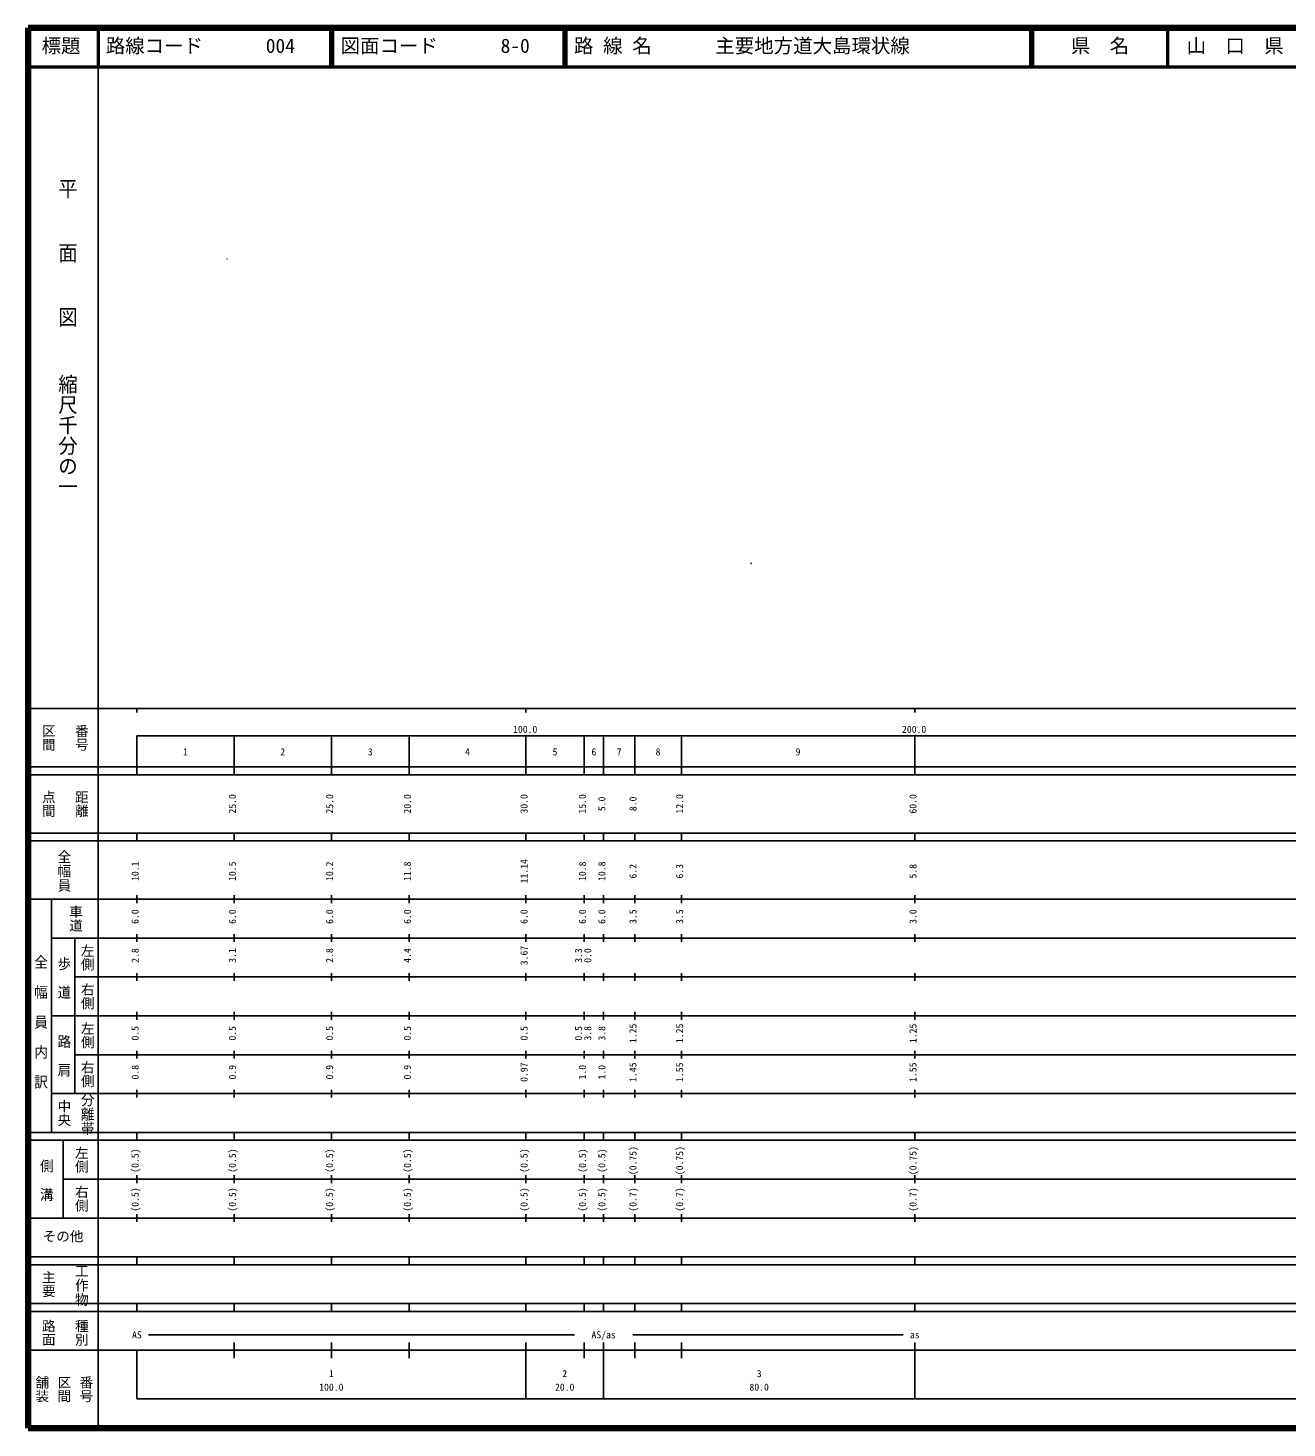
# Model space of a CAD drawing. Units: millimetres on the paper, with parts at other scales. Extents: x 40 to 680, y 20 to 380.
# Drawn here: x 40 to 363.7, y 20 to 380 of the extents above; entities that cross this region are included whole.
import ezdxf
from ezdxf.enums import TextEntityAlignment as Align

# ---------------------------------------------------------------- set-up
doc = ezdxf.new("R2010")
doc.units = ezdxf.units.MM
for name, color, linetype, lineweight in [('M-OTRS', 6, 'Continuous', 25), ('M-TTL', 2, 'Continuous', 140), ('M-TTL-BAND', 7, 'Continuous', 25), ('M-TTL-LINE', 7, 'Continuous', 50)]:
    doc.layers.add(name, color=color, linetype=linetype, lineweight=lineweight)
doc.layers.add('M-TTL-TXT', color=7, linetype='Continuous')
doc.styles.add('@ＭＳ ゴシック', font='')
doc.styles.add('ＭＳ ゴシック', font='')
doc.styles.get('@ＭＳ ゴシック').set_extended_font_data('@MS Gothic')
doc.styles.get('ＭＳ ゴシック').set_extended_font_data('MS Gothic')

msp = doc.modelspace()

# ---------------------------------------------------------------- linework, layer by layer
at = {"layer": 'M-OTRS'}
for centre, radius in [((91.161, 320.643), 0.0313), ((91.161, 320.643), 0.025), ((91.161, 320.643), 0.0188), ((91.161, 320.643), 0.0125), ((91.161, 320.643), 0.0063), ((225.924, 242.317), 0.0313), ((225.924, 242.317), 0.025), ((225.924, 242.317), 0.0188), ((225.924, 242.317), 0.0125), ((225.924, 242.317), 0.0063)]:
    msp.add_circle(centre, radius, dxfattribs=at)
at = {"layer": 'M-TTL'}
for p, q in [((40, 380), (40, 20)), ((680, 380), (40, 380)), ((40, 20), (680, 20))]:
    msp.add_line(p, q, dxfattribs=at)
at = {"layer": 'M-TTL-BAND'}
for p, q in [((58, 370), (58, 20)), ((40, 205), (579, 205)), ((68, 205), (68, 204)), ((168, 205), (168, 204)), ((268, 205), (268, 204)), ((68, 198), (579, 198)), ((68, 198), (68, 188)), ((93, 188), (93, 198)), ((118, 188), (118, 198)), ((138, 188), (138, 198)), ((168, 188), (168, 198)), ((183, 188), (183, 198)), ((188, 188), (188, 198)), ((196, 188), (196, 198)), ((208, 188), (208, 198)), ((268, 188), (268, 198)), ((40, 190), (579, 190)), ((40, 188), (579, 188)), ((40, 173), (579, 173)), ((68, 171), (68, 173)), ((93, 171), (93, 173)), ((118, 171), (118, 173)), ((138, 171), (138, 173)), ((168, 171), (168, 173)), ((183, 171), (183, 173)), ((188, 171), (188, 173)), ((196, 171), (196, 173)), ((208, 171), (208, 173)), ((268, 171), (268, 173)), ((40, 171), (579, 171)), ((40, 156), (579, 156)), ((46, 96), (46, 156)), ((68, 155), (68, 157)), ((93, 155), (93, 157)), ((118, 155), (118, 157)), ((138, 155), (138, 157)), ((168, 155), (168, 157)), ((183, 155), (183, 157)), ((188, 155), (188, 157)), ((196, 155), (196, 157)), ((208, 155), (208, 157)), ((268, 155), (268, 157)), ((46, 146), (579, 146)), ((52, 146), (52, 106)), ((68, 145), (68, 147)), ((93, 145), (93, 147)), ((118, 145), (118, 147)), ((138, 145), (138, 147)), ((168, 145), (168, 147)), ((183, 145), (183, 147)), ((188, 145), (188, 147)), ((196, 145), (196, 147)), ((208, 145), (208, 147)), ((268, 145), (268, 147)), ((68, 135), (68, 137)), ((93, 135), (93, 137)), ((118, 135), (118, 137)), ((138, 135), (138, 137)), ((168, 135), (168, 137)), ((183, 135), (183, 137)), ((188, 135), (188, 137)), ((196, 135), (196, 137)), ((208, 135), (208, 137)), ((268, 135), (268, 137)), ((52, 136), (579, 136)), ((46, 126), (579, 126)), ((68, 125), (68, 127)), ((93, 125), (93, 127)), ((118, 125), (118, 127)), ((138, 125), (138, 127)), ((168, 125), (168, 127)), ((183, 125), (183, 127)), ((188, 125), (188, 127)), ((196, 125), (196, 127)), ((208, 125), (208, 127)), ((268, 125), (268, 127)), ((52, 116), (579, 116)), ((68, 115), (68, 117)), ((93, 115), (93, 117)), ((118, 115), (118, 117)), ((138, 115), (138, 117)), ((168, 115), (168, 117)), ((183, 115), (183, 117)), ((188, 115), (188, 117)), ((196, 115), (196, 117)), ((208, 115), (208, 117)), ((268, 115), (268, 117)), ((46, 106), (579, 106)), ((68, 105), (68, 107)), ((93, 105), (93, 107)), ((118, 105), (118, 107)), ((138, 105), (138, 107)), ((168, 105), (168, 107)), ((183, 105), (183, 107)), ((188, 105), (188, 107)), ((196, 105), (196, 107)), ((208, 105), (208, 107)), ((268, 105), (268, 107)), ((40, 96), (579, 96)), ((40, 94), (579, 94)), ((49, 94), (49, 74)), ((68, 94), (68, 96)), ((93, 94), (93, 96)), ((118, 94), (118, 96)), ((138, 94), (138, 96)), ((168, 94), (168, 96)), ((183, 94), (183, 96)), ((188, 94), (188, 96)), ((196, 94), (196, 96)), ((208, 94), (208, 96)), ((268, 94), (268, 96)), ((49, 84), (579, 84)), ((68, 83), (68, 85)), ((93, 83), (93, 85)), ((118, 83), (118, 85)), ((138, 83), (138, 85)), ((168, 83), (168, 85)), ((183, 83), (183, 85)), ((188, 83), (188, 85)), ((196, 83), (196, 85)), ((208, 83), (208, 85)), ((268, 83), (268, 85)), ((40, 74), (579, 74)), ((68, 73), (68, 75)), ((93, 73), (93, 75)), ((118, 73), (118, 75)), ((138, 73), (138, 75)), ((168, 73), (168, 75)), ((183, 73), (183, 75)), ((188, 73), (188, 75)), ((196, 73), (196, 75)), ((208, 73), (208, 75)), ((268, 73), (268, 75)), ((40, 64), (579, 64)), ((40, 62), (579, 62)), ((68, 62), (68, 64)), ((93, 62), (93, 64)), ((118, 62), (118, 64)), ((138, 62), (138, 64)), ((168, 62), (168, 64)), ((183, 62), (183, 64)), ((188, 62), (188, 64)), ((196, 62), (196, 64)), ((208, 62), (208, 64)), ((268, 62), (268, 64)), ((40, 52), (579, 52)), ((68, 50), (68, 52)), ((93, 50), (93, 52)), ((118, 50), (118, 52)), ((138, 50), (138, 52)), ((168, 50), (168, 52)), ((183, 50), (183, 52)), ((188, 50), (188, 52)), ((196, 50), (196, 52)), ((208, 50), (208, 52)), ((268, 50), (268, 52)), ((40, 50), (579, 50)), ((71, 44), (180.5, 44)), ((195.5, 44), (265, 44)), ((40, 40), (579, 40)), ((68, 40), (68, 27.5)), ((93, 38), (93, 42)), ((118, 38), (118, 42)), ((138, 38), (138, 42)), ((168, 27.5), (168, 42)), ((183, 38), (183, 42)), ((188, 27.5), (188, 42)), ((196, 38), (196, 42)), ((208, 38), (208, 42)), ((268, 27.5), (268, 42)), ((68, 27.5), (579, 27.5))]:
    msp.add_line(p, q, dxfattribs=at)
at = {"layer": 'M-TTL-LINE'}
for p, q in [((58, 380), (58, 370)), ((117.75, 380), (117.75, 370)), ((118.25, 380), (118.25, 370)), ((177.75, 380), (177.75, 370)), ((178.25, 380), (178.25, 370)), ((297.75, 380), (297.75, 370)), ((298.25, 380), (298.25, 370)), ((333, 380), (333, 370)), ((40, 370), (680, 370))]:
    msp.add_line(p, q, dxfattribs=at)

# ---------------------------------------------------------------- texts
at = {"layer": 'M-TTL-BAND', "style": '@ＭＳ ゴシック'}
for s, height, width, p in [('平\u3000\u3000面\u3000\u3000図', 3.666, 1.1, (47.277, 341.475)), ('縮尺千分の一', 3.666, 1.05, (47.277, 291.03)), ('全幅員', 2.566, 1.05, (47.25, 168.75)), ('全\u3000幅\u3000員\u3000内\u3000訳', 2.566, 1.1, (41.25, 141.75)), ('歩\u3000道', 2.566, 1.05, (47.25, 141.25)), ('路\u3000肩', 2.566, 1.05, (47.25, 121.25)), ('分離帯', 2.566, 1.05, (53.25, 106.25)), ('側\u3000溝', 2.566, 1.05, (42.75, 89.25)), ('工作物', 2.566, 1.05, (51.75, 62.25))]:
    msp.add_text(s, height=height, rotation=270, dxfattribs=dict(at, width=width)).set_placement(p, align=Align.BOTTOM_LEFT)
at = {"layer": 'M-TTL-BAND'}
for s, height, rotation, style, p in [('区間', 2.566, 270, '@ＭＳ ゴシック', (43.25, 201)), ('番号', 2.566, 270, '@ＭＳ ゴシック', (51.75, 201)), ('点間', 2.566, 270, '@ＭＳ ゴシック', (43.25, 184)), ('距離', 2.566, 270, '@ＭＳ ゴシック', (51.75, 184)), ('25.0', 1.833, 90, 'ＭＳ ゴシック', (94, 178)), ('25.0', 1.833, 90, 'ＭＳ ゴシック', (119, 178)), ('20.0', 1.833, 90, 'ＭＳ ゴシック', (139, 178)), ('30.0', 1.833, 90, 'ＭＳ ゴシック', (169, 178)), ('15.0', 1.833, 90, 'ＭＳ ゴシック', (184, 178)), ('5.0', 1.833, 90, 'ＭＳ ゴシック', (189, 178.625)), ('8.0', 1.833, 90, 'ＭＳ ゴシック', (197, 178.625)), ('12.0', 1.833, 90, 'ＭＳ ゴシック', (209, 178)), ('60.0', 1.833, 90, 'ＭＳ ゴシック', (269, 178)), ('11.14', 1.833, 90, 'ＭＳ ゴシック', (169, 160.049)), ('10.1', 1.833, 90, 'ＭＳ ゴシック', (69, 160.674)), ('10.5', 1.833, 90, 'ＭＳ ゴシック', (94, 160.674)), ('10.2', 1.833, 90, 'ＭＳ ゴシック', (119, 160.674)), ('11.8', 1.833, 90, 'ＭＳ ゴシック', (139, 160.674)), ('10.8', 1.833, 90, 'ＭＳ ゴシック', (184, 160.674)), ('10.8', 1.833, 90, 'ＭＳ ゴシック', (189, 160.674)), ('6.2', 1.833, 90, 'ＭＳ ゴシック', (197, 161.299)), ('6.3', 1.833, 90, 'ＭＳ ゴシック', (209, 161.299)), ('5.8', 1.833, 90, 'ＭＳ ゴシック', (269, 161.299)), ('車道', 2.566, 270, '@ＭＳ ゴシック', (50.25, 154.5)), ('6.0', 1.833, 90, 'ＭＳ ゴシック', (69, 149.625)), ('6.0', 1.833, 90, 'ＭＳ ゴシック', (94, 149.625)), ('6.0', 1.833, 90, 'ＭＳ ゴシック', (119, 149.625)), ('6.0', 1.833, 90, 'ＭＳ ゴシック', (139, 149.625)), ('6.0', 1.833, 90, 'ＭＳ ゴシック', (169, 149.625)), ('6.0', 1.833, 90, 'ＭＳ ゴシック', (184, 149.625)), ('6.0', 1.833, 90, 'ＭＳ ゴシック', (189, 149.625)), ('3.5', 1.833, 90, 'ＭＳ ゴシック', (197, 149.625)), ('3.5', 1.833, 90, 'ＭＳ ゴシック', (209, 149.625)), ('3.0', 1.833, 90, 'ＭＳ ゴシック', (269, 149.625)), ('左側', 2.566, 270, '@ＭＳ ゴシック', (53.25, 144.5)), ('2.8', 1.833, 90, 'ＭＳ ゴシック', (69, 139.625)), ('3.1', 1.833, 90, 'ＭＳ ゴシック', (94, 139.625)), ('2.8', 1.833, 90, 'ＭＳ ゴシック', (119, 139.625)), ('4.4', 1.833, 90, 'ＭＳ ゴシック', (139, 139.625)), ('3.67', 1.833, 90, 'ＭＳ ゴシック', (169, 139)), ('3.3', 1.833, 90, 'ＭＳ ゴシック', (183, 139.625)), ('0.0', 1.833, 90, 'ＭＳ ゴシック', (185.37, 139.625)), ('右側', 2.566, 270, '@ＭＳ ゴシック', (53.25, 134.5)), ('左側', 2.566, 270, '@ＭＳ ゴシック', (53.25, 124.5)), ('0.5', 1.833, 90, 'ＭＳ ゴシック', (69, 119.625)), ('0.5', 1.833, 90, 'ＭＳ ゴシック', (94, 119.625)), ('0.5', 1.833, 90, 'ＭＳ ゴシック', (119, 119.625)), ('0.5', 1.833, 90, 'ＭＳ ゴシック', (139, 119.625)), ('0.5', 1.833, 90, 'ＭＳ ゴシック', (169, 119.625)), ('0.5', 1.833, 90, 'ＭＳ ゴシック', (183, 119.625)), ('3.8', 1.833, 90, 'ＭＳ ゴシック', (185.37, 119.625)), ('3.8', 1.833, 90, 'ＭＳ ゴシック', (189, 119.625)), ('1.25', 1.833, 90, 'ＭＳ ゴシック', (197, 119)), ('1.25', 1.833, 90, 'ＭＳ ゴシック', (209, 119)), ('1.25', 1.833, 90, 'ＭＳ ゴシック', (269, 119)), ('右側', 2.566, 270, '@ＭＳ ゴシック', (53.25, 114.5)), ('0.8', 1.833, 90, 'ＭＳ ゴシック', (69, 109.625)), ('0.9', 1.833, 90, 'ＭＳ ゴシック', (94, 109.625)), ('0.9', 1.833, 90, 'ＭＳ ゴシック', (119, 109.625)), ('0.9', 1.833, 90, 'ＭＳ ゴシック', (139, 109.625)), ('0.97', 1.833, 90, 'ＭＳ ゴシック', (169, 109)), ('1.0', 1.833, 90, 'ＭＳ ゴシック', (184, 109.625)), ('1.0', 1.833, 90, 'ＭＳ ゴシック', (189, 109.625)), ('1.45', 1.833, 90, 'ＭＳ ゴシック', (197, 109)), ('1.55', 1.833, 90, 'ＭＳ ゴシック', (209, 109)), ('1.55', 1.833, 90, 'ＭＳ ゴシック', (269, 109)), ('中央', 2.566, 270, '@ＭＳ ゴシック', (47.25, 104.5)), ('左側', 2.566, 270, '@ＭＳ ゴシック', (51.75, 92.5)), ('(0.5)', 1.833, 90, 'ＭＳ ゴシック', (69, 85.639)), ('(0.5)', 1.833, 90, 'ＭＳ ゴシック', (94, 85.639)), ('(0.5)', 1.833, 90, 'ＭＳ ゴシック', (119, 85.639)), ('(0.5)', 1.833, 90, 'ＭＳ ゴシック', (139, 85.639)), ('(0.5)', 1.833, 90, 'ＭＳ ゴシック', (169, 85.639)), ('(0.5)', 1.833, 90, 'ＭＳ ゴシック', (184, 85.639)), ('(0.5)', 1.833, 90, 'ＭＳ ゴシック', (189, 85.639)), ('(0.75)', 1.833, 90, 'ＭＳ ゴシック', (197, 85.014)), ('(0.75)', 1.833, 90, 'ＭＳ ゴシック', (209, 85.014)), ('(0.75)', 1.833, 90, 'ＭＳ ゴシック', (269, 85.014)), ('右側', 2.566, 270, '@ＭＳ ゴシック', (51.75, 82.5)), ('(0.5)', 1.833, 90, 'ＭＳ ゴシック', (69, 75.639)), ('(0.5)', 1.833, 90, 'ＭＳ ゴシック', (94, 75.639)), ('(0.5)', 1.833, 90, 'ＭＳ ゴシック', (119, 75.639)), ('(0.5)', 1.833, 90, 'ＭＳ ゴシック', (139, 75.639)), ('(0.5)', 1.833, 90, 'ＭＳ ゴシック', (169, 75.639)), ('(0.5)', 1.833, 90, 'ＭＳ ゴシック', (184, 75.639)), ('(0.5)', 1.833, 90, 'ＭＳ ゴシック', (189, 75.639)), ('(0.7)', 1.833, 90, 'ＭＳ ゴシック', (197, 75.639)), ('(0.7)', 1.833, 90, 'ＭＳ ゴシック', (209, 75.639)), ('(0.7)', 1.833, 90, 'ＭＳ ゴシック', (269, 75.639)), ('主要', 2.566, 270, '@ＭＳ ゴシック', (43.25, 60.5)), ('路面', 2.566, 270, '@ＭＳ ゴシック', (43.25, 48)), ('種別', 2.566, 270, '@ＭＳ ゴシック', (51.75, 48)), ('舗装', 2.566, 270, '@ＭＳ ゴシック', (41.583, 33.5)), ('区間', 2.566, 270, '@ＭＳ ゴシック', (47.25, 33.5)), ('番号', 2.566, 270, '@ＭＳ ゴシック', (52.917, 33.5))]:
    msp.add_text(s, height=height, rotation=rotation, dxfattribs=dict(at, style=style)).set_placement(p, align=Align.BOTTOM_LEFT)
at = {"layer": 'M-TTL-BAND', "style": 'ＭＳ ゴシック'}
for s, height, p in [('100.0', 1.833, (164.719, 198.195)), ('200.0', 1.833, (264.719, 198.195)), ('1', 1.833, (79.875, 192.405)), ('2', 1.833, (104.875, 192.405)), ('3', 1.833, (127.375, 192.405)), ('4', 1.833, (152.375, 192.405)), ('5', 1.833, (174.875, 192.405)), ('6', 1.833, (184.875, 192.405)), ('7', 1.833, (191.375, 192.405)), ('8', 1.833, (201.375, 192.405)), ('9', 1.833, (237.375, 192.405)), ('その他', 2.566, (43.75, 67.25)), ('AS', 1.833, (66.75, 42.5)), ('AS/as', 1.833, (184.875, 42.5)), ('as', 1.833, (266.75, 42.5)), ('1', 1.833, (117.375, 32.523)), ('2', 1.833, (177.375, 32.523)), ('3', 1.833, (227.375, 32.523)), ('100.0', 1.833, (114.875, 29.033)), ('20.0', 1.833, (175.5, 29.033)), ('80.0', 1.833, (225.5, 29.033))]:
    msp.add_text(s, height=height, dxfattribs=at).set_placement(p, align=Align.BOTTOM_LEFT)
at = {"layer": 'M-TTL-TXT', "style": 'ＭＳ ゴシック'}
for s, p in [('標題', (43.5, 372.5)), ('路線コード', (60, 372.5)), ('004', (101.142, 372.5)), ('図面コード', (120.38, 372.5)), ('8-0', (161.521, 372.5)), ('路 線 名', (180.38, 372.5)), ('主要地方道大島環状線', (216.734, 372.5)), ('県\u3000名', (308.125, 372.5)), ('山\u3000口\u3000県', (337.875, 372.5))]:
    msp.add_text(s, height=3.666, dxfattribs=at).set_placement(p, align=Align.BOTTOM_LEFT)

doc.saveas('drawing.dxf')
